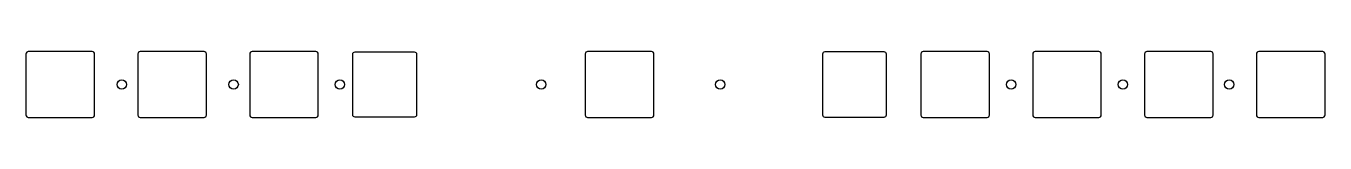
# Model space of a CAD drawing. Header units: millimetres. Extents: x -5 to 272, y -83 to -69.
import ezdxf

# ---------------------------------------------------------------- set-up
doc = ezdxf.new("R2010")
doc.units = ezdxf.units.MM
doc.header["$MEASUREMENT"] = 0

msp = doc.modelspace()

# ---------------------------------------------------------------- linework, layer by layer
for points in [[(-4.91875, -69.7), (-4.91875, -82.7, 0.414212391), (-4.41875, -83.2), (9.18125, -83.2, 0.414213562), (9.68125, -82.7), (9.68125, -69.7, 0.414213562), (9.18125, -69.2), (-4.41875, -69.2, 0.414212391)], [(32.99375, -69.2), (19.39375, -69.2, 0.414212391), (18.89375, -69.7), (18.89375, -82.7, 0.414212391), (19.39375, -83.2), (32.99375, -83.2, 0.414213562), (33.49375, -82.7), (33.49375, -69.7, 0.414213562)], [(43.20625, -83.2), (56.80625, -83.2, 0.414213562), (57.30625, -82.7), (57.30625, -69.7, 0.414213562), (56.80625, -69.2), (43.20625, -69.2, 0.414212391), (42.70625, -69.7), (42.70625, -82.7, 0.414212391)], [(65.13725, -69.25), (77.73725, -69.25, -0.414212391), (78.23725, -69.75), (78.23725, -82.65, -0.414212391), (77.73725, -83.15), (65.13725, -83.15, -0.414212391), (64.63725, -82.65), (64.63725, -69.75, -0.414212391)], [(114.14375, -82.7, 0.414212391), (114.64375, -83.2), (128.24375, -83.2, 0.414213562), (128.74375, -82.7), (128.74375, -69.7, 0.414213562), (128.24375, -69.2), (114.64375, -69.2, 0.414212391), (114.14375, -69.7)], [(164.65025, -82.65, 0.414213562), (165.15025, -83.15), (177.75025, -83.15, 0.414213562), (178.25025, -82.65), (178.25025, -69.75, 0.414213562), (177.75025, -69.25), (165.15025, -69.25, 0.414213562), (164.65025, -69.75)], [(186.08125, -69.2, 0.414212391), (185.58125, -69.7), (185.58125, -82.7, 0.414212391), (186.08125, -83.2), (199.68125, -83.2, 0.414213562), (200.18125, -82.7), (200.18125, -69.7, 0.414213562), (199.68125, -69.2)], [(223.49375, -69.2), (209.89375, -69.2, 0.414212391), (209.39375, -69.7), (209.39375, -82.7, 0.414212391), (209.89375, -83.2), (223.49375, -83.2, 0.414213562), (223.99375, -82.7), (223.99375, -69.7, 0.414213562)], [(233.20625, -69.7), (233.20625, -82.7, 0.414212391), (233.70625, -83.2), (247.30625, -83.2, 0.414213562), (247.80625, -82.7), (247.80625, -69.7, 0.414213562), (247.30625, -69.2), (233.70625, -69.2, 0.414212391)], [(271.11875, -69.2), (257.51875, -69.2, 0.414212391), (257.01875, -69.7), (257.01875, -82.7, 0.414212391), (257.51875, -83.2), (271.11875, -83.2, 0.414213562), (271.61875, -82.7), (271.61875, -69.7, 0.414213562)]]:
    msp.add_lwpolyline(points, format="xyb", close=True)
for centre in [(15.47813, -76.2), (39.29062, -76.2), (61.9125, -76.2), (104.775, -76.2), (142.875, -76.2), (204.7875, -76.2), (228.6, -76.2), (251.22188, -76.2)]:
    msp.add_circle(centre, 1)

doc.saveas('drawing.dxf')
